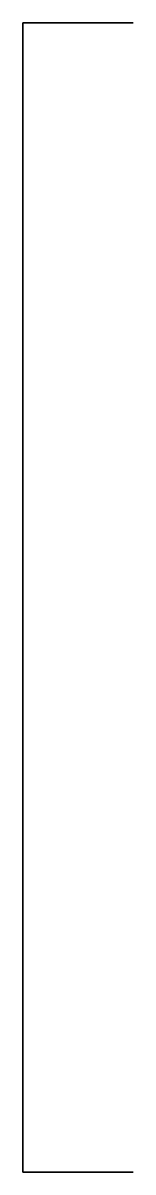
# Model space of a CAD drawing. Extents: x 23 to 417, y 3 to 294.
# Drawn here: x 229.396 to 229.646, y 135.222 to 137.822 of the extents above; entities that cross this region are included whole.
import ezdxf

# ---------------------------------------------------------------- set-up
doc = ezdxf.new("R2010")
doc.units = 0
doc.layers.get('0').update_dxf_attribs({"lineweight": 13})

# ---------------------------------------------------------------- blocks, each defined once
blk = doc.blocks.new('BLOCK3528')
at = {"color": 7, "lineweight": 35, "ltscale": 0.0125}
for p, q in [((-81.8644, 24.5687), (-81.3644, 24.5687)), ((-81.3644, 24.5687), (-81.8644, 24.5687)), ((-81.8644, 19.3687), (-81.3644, 19.3687)), ((-81.3644, 19.3687), (-81.8644, 19.3687))]:
    blk.add_line(p, q, dxfattribs=at)
at = {"color": 7, "lineweight": 35, "ltscale": 0.13}
blk.add_line((-81.8644, 24.5687), (-81.8644, 19.3687), dxfattribs=at)
blk.add_line((-81.8644, 24.5687), (-81.8644, 19.3687), dxfattribs=at)

msp = doc.modelspace()

# ---------------------------------------------------------------- block references
at = {"lineweight": 0, "xscale": 0.5, "yscale": 0.5, "zscale": 0.5}
msp.add_blockref('BLOCK3528', (270.3286, 125.5377), dxfattribs=at)

doc.saveas('drawing.dxf')
